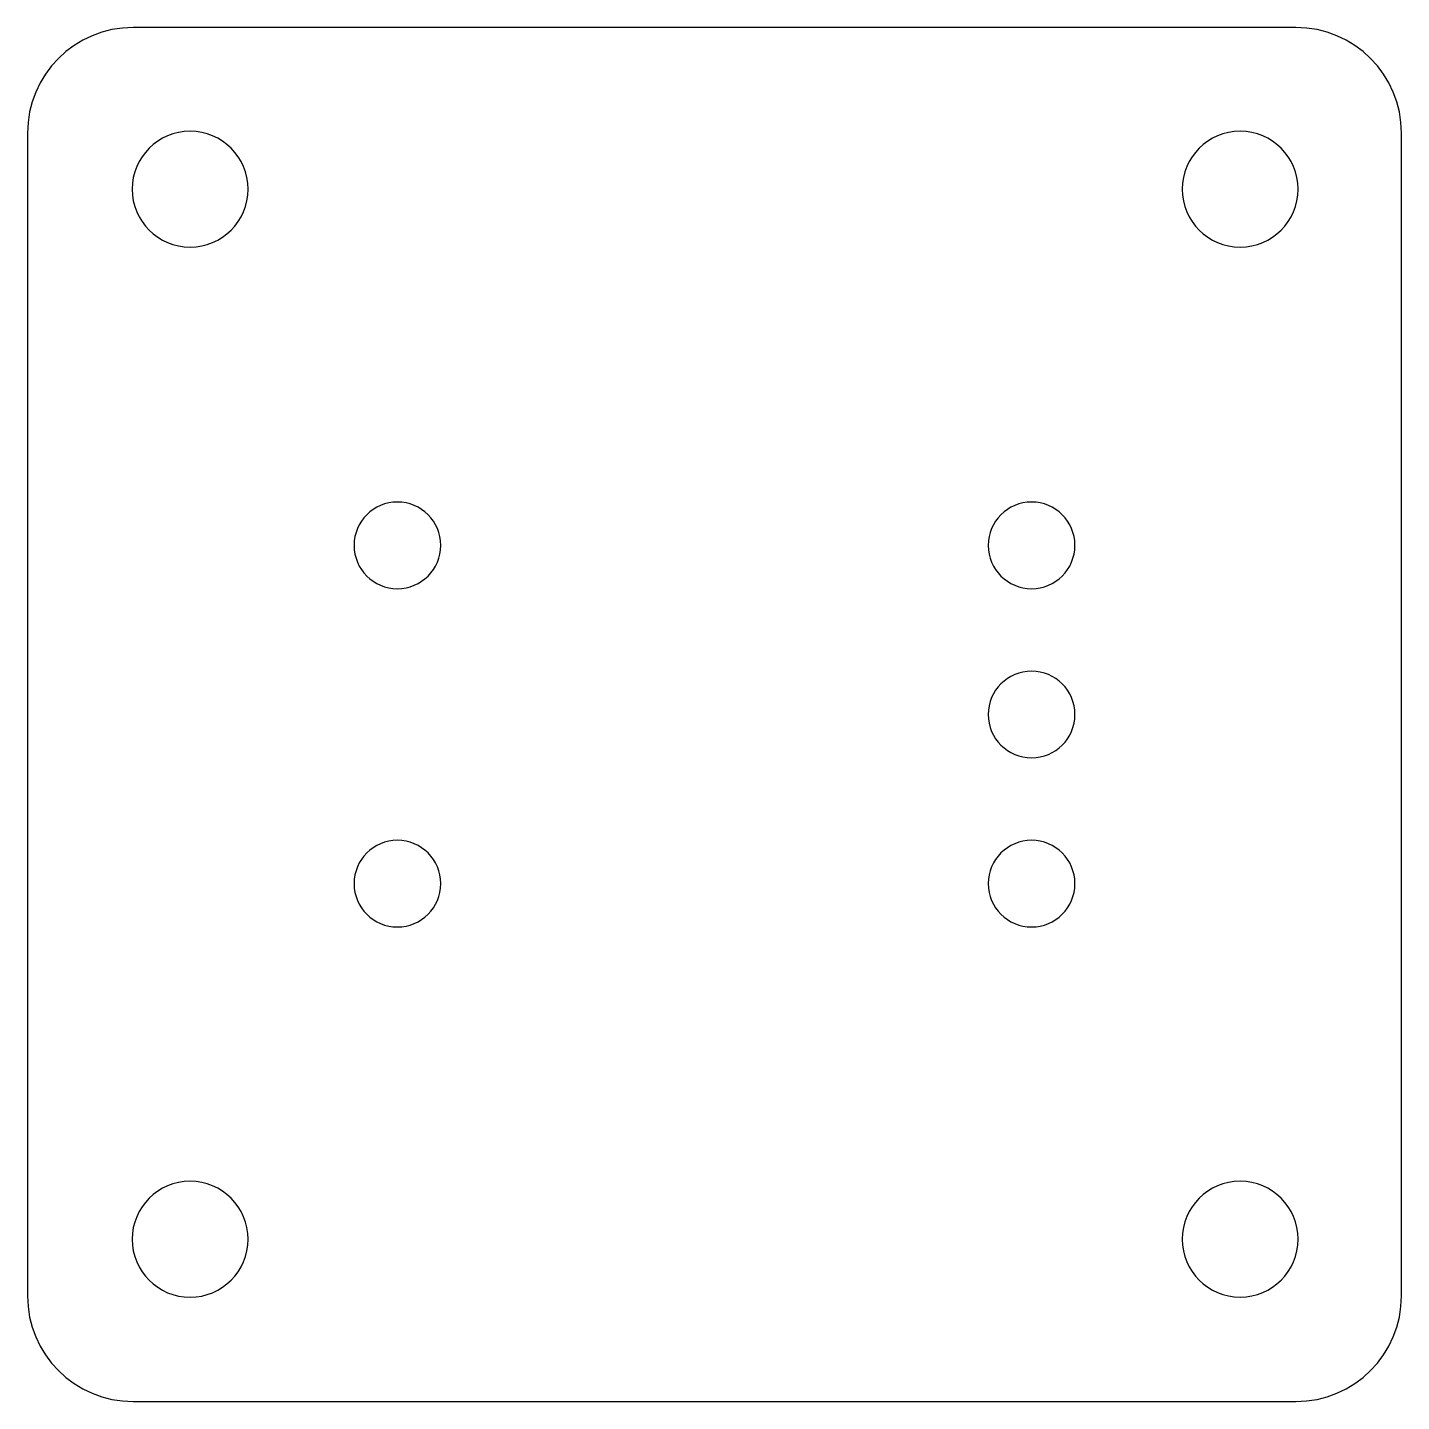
# Model space of a CAD drawing. Header units: inches. Extents: x 0.93 to 3.49, y 0.94 to 3.5.
import ezdxf

# ---------------------------------------------------------------- set-up
doc = ezdxf.new("R2010")
doc.units = ezdxf.units.IN
doc.layers.get('0').update_dxf_attribs({"linetype": 'CONTINUOUS'})

msp = doc.modelspace()

# ---------------------------------------------------------------- linework, layer by layer
at = {"color": 0, "linetype": 'CONTINUOUS'}
for p, q in [((3.2882, 3.4972), (1.1234, 3.4972)), ((0.9266, 3.3004), (0.9266, 1.1356)), ((3.485, 1.1356), (3.485, 3.3004)), ((1.1234, 0.9388), (3.2882, 0.9388))]:
    msp.add_line(p, q, dxfattribs=at)
for centre, radius, start, end in [((1.1234, 3.3004), 0.1968, 90, 180), ((3.2882, 3.3004), 0.1968, 360, 90), ((1.2294, 3.1961), 0.1079, 360, 180), ((3.1845, 3.1961), 0.1079, 360, 180), ((1.2294, 3.1961), 0.1079, 180, 360), ((3.1845, 3.1961), 0.1079, 180, 360), ((1.6154, 2.5329), 0.0807, 360, 180), ((2.7962, 2.5329), 0.0807, 360, 180), ((1.6154, 2.5329), 0.0807, 180, 360), ((2.7962, 2.5329), 0.0807, 180, 360), ((2.7962, 2.218), 0.0807, 360, 180), ((2.7962, 2.218), 0.0807, 180, 360), ((1.6154, 1.9031), 0.0807, 360, 180), ((2.7962, 1.9031), 0.0807, 360, 180), ((1.6154, 1.9031), 0.0807, 180, 360), ((2.7962, 1.9031), 0.0807, 180, 360), ((1.2294, 1.2409), 0.1079, 360, 180), ((3.1845, 1.241), 0.1079, 360, 180), ((1.2294, 1.2409), 0.1079, 180, 360), ((3.1845, 1.241), 0.1079, 180, 360), ((1.1234, 1.1356), 0.1968, 180, 270), ((3.2882, 1.1356), 0.1968, 270, 360)]:
    msp.add_arc(centre, radius, start, end, dxfattribs=at)

doc.saveas('drawing.dxf')
